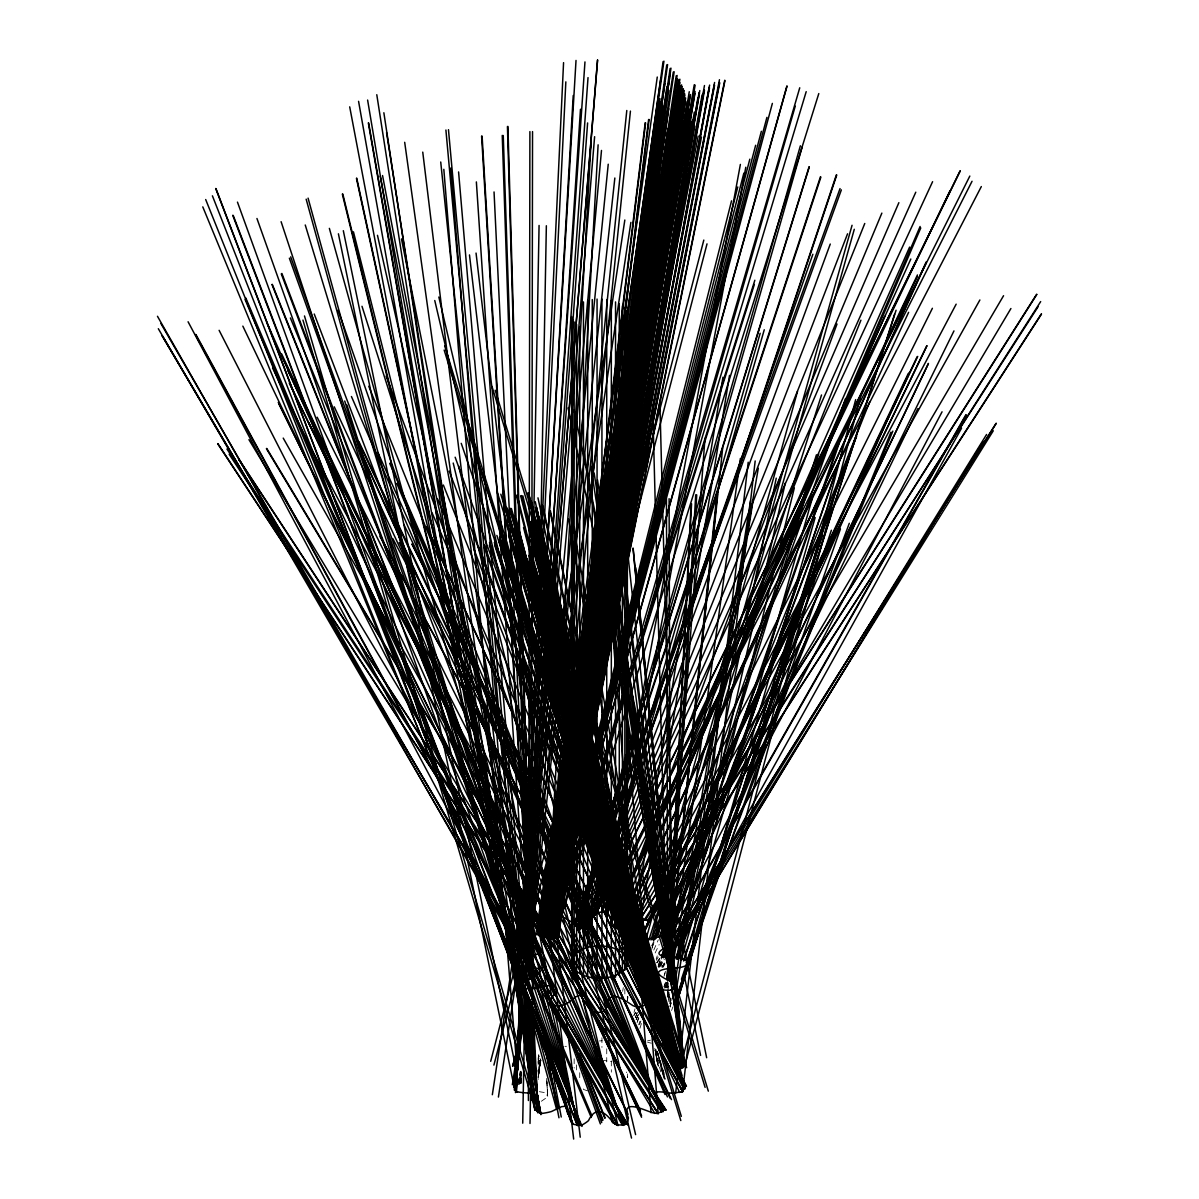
<?xml version="1.0" encoding="UTF-8"?>
<svg xmlns="http://www.w3.org/2000/svg" width="1199" height="1199" viewBox="0 0 1199 1199"><rect width="100%" height="100%" fill="white"/><g stroke="black" fill="none" stroke-linecap="round" stroke-linejoin="round"><path stroke-width="0.75" stroke-dasharray="5 3.75" d="M627.362 1073.959L627.362 1077.631A27.967 16.142 0 0 0 627.362 1074.814L626.507 1072.041M538.396 1076.777L540.719 1058.987L538.081 1077.781M666.749 987.406L667.034 981.801L666.449 987.481M667.214 987.287L667.498 981.696M667.303 987.242L667.633 981.636M667.768 996.654L667.993 992.922M668.098 991.048L668.428 985.458M664.726 988.201L665.28 980.737M665.94 987.436L666.524 981.846M666.03 988.081L666.629 982.506M538.321 1077.197L540.569 1060.081M538.261 1076.747L540.674 1058.987M667.378 988.141L668.143 982.581M538.396 1075.668L540.389 1060.426M518.523 1082.652L519.317 1077.092M538.066 1061.729L539.13 1054.326M538.096 1065.177L539.415 1055.914M518.672 1081.798L519.212 1078.096M519.497 1076.237L520.306 1070.677M519.317 1083.237L520.966 1072.131M518.268 1084.51L520.831 1083.296L521.655 1077.736M520.231 1082.847L521.61 1073.585M521.7 1082.937L520.831 1083.296L521.67 1077.736M538.111 1071.381L539.79 1060.276M538.171 1058.237L538.726 1054.535M538.021 1063.393L539.145 1055.989M538.036 1059.556L538.606 1055.869M538.156 1062.869L539.295 1055.48M520.741 1083.177L521.61 1077.631M519.692 1083.311L521.46 1072.236M520.591 1082.922L521.49 1077.391M518.478 1083.356L520.276 1072.281M622.686 991.288L623.285 987.586M627.452 1000.491L628.051 996.804M519.407 1082.937L521.235 1071.861M667.184 997.403L668.143 991.873M520.126 1077.826L521.19 1072.311M668.293 997.553L669.432 992.068M668.457 999.396L670.106 992.098M546.864 1082.008L547.598 1096.92L541.139 1101.416M668.532 1001.345L669.866 995.904M634.001 1012.436L635.005 1008.839M651.716 949.428L654.249 940.421M669.567 1001.465L670.586 997.868L670.481 1007.085M639.951 1028.277L641.6 1022.912M658.641 967.533L661.398 958.601M660.934 966.769L663.137 959.635M669.671 1003.323L671.395 997.988M670.031 1003.503L671.17 999.951M656.213 958.975L657.247 955.858M664.231 974.907L665.445 971.355M663.931 976.436L665.145 972.899M638.677 1024.83L639.891 1021.293M658.716 966.469L661.144 959.395M639.637 1024.62L640.851 1021.083M659.66 966.259L662.088 959.17M671.59 1010.487L672.834 1006.965M637.119 1012.885L635.305 1017.846L637.239 1012.57M670.091 1006.261L671.275 1003.008M635.455 1017.277L636.684 1013.979M669.851 1006.321L671.155 1002.664M637.298 1021.008L638.602 1017.501M658.266 964.985L660.229 959.725M637.119 1022.657L639.082 1017.396M658.086 966.634L660.709 959.62M652.136 947.36L654.894 940.406M663.871 986.777L666 981.576M665.055 987.451L667.184 982.251M653.77 950.103L658.296 939.821M636.144 1019.525L638.393 1014.459L636.234 1019.285M636.384 1018.985L638.647 1013.919M655.134 952.98L659.195 944.542M651.552 945.936L654.129 940.69M661.968 967.308L663.557 964.401M663.047 966.169L664.86 962.902M662.702 966.139L664.321 963.232L662.537 966.379M663.856 964.071L662.208 966.994L664.081 963.576M656.348 960.264L658.191 957.012M633.746 1015.403L635.695 1012.196M662.942 967.458L664.89 964.266M633.971 1015.433L635.92 1012.241M657.247 962.722L659.87 958.451M658.611 966.199L662.552 959.829M659.405 967.188L664.351 959.245M656.767 962.737L659.75 958.001L656.887 962.857M662.373 1073.285L664.096 1072.505M655.703 1052.257L656.512 1051.898M602.198 1040.762L599.5 1040.942M564.909 1046.367L566.453 1046.292M541.408 1060.755L538.321 1060.665M659.69 1060.755L656.497 1060.62M539.31 1091.689L544.96 1092.604L547.778 1096.201M601.943 1060.141L611.325 1061.595M647.685 1042.336L651.297 1043.175M587.675 1090.85L583.463 1089.456L583.463 1085.709M657.592 1051.943L665.115 1078.935M657.037 1051.463L664.066 1076.657M656.902 1051.628L664.351 1078.71M655.913 1049.32L663.377 1076.387M655.089 1050.159L661.249 1073.705M660.634 1061.729L663.841 1074.409M657.187 1051.253L663.152 1074.799M663.901 1073.854L662.118 1066.585L665.1 1079.37M659.18 1057.878L663.212 1074.244M663.557 1071.876L665.31 1079.145M659.135 1057.248L664.306 1079.085M661.638 1066.765L663.332 1074.049M657.696 1052.437L662.762 1074.304M656.557 1059.107L658.206 1066.346M658.206 1066.241L656.482 1058.537L657.322 1062.179M654.984 1050.144L656.213 1055.63M656.632 1057.443L658.281 1064.757M655.658 1054.326L657.726 1063.453M655.823 1053.741L658.206 1065.252M654.789 1048.256L658.731 1066.121M546.639 1078.471L547.658 1095.301L546.774 1079.37M537.991 1069.988L538.561 1079.325M667.768 982.251L668.158 997.208M667.768 980.902L667.813 995.859M627.422 996.939L627.437 1000.566M627.362 996.279L627.362 1000.026M624.844 988.995L624.844 994.6M611.325 1060.935L611.325 1072.161M606.739 1048.81L606.739 1061.894M601.943 1037.705L601.943 1047.431M579.731 1072.685L579.731 1078.291M576.599 1064.922L576.599 1072.401M574.156 1058.732L574.156 1068.084M647.505 1040.942A36.18 20.893 0 0 1 650.457 1040.192M540.629 1059.601L538.396 1076.222L540.689 1059.541M520.951 1071.112L519.107 1084.076L520.98 1071.112M521.58 1072.565L519.961 1083.686L521.61 1072.565M656.917 1056.364L656.917 1056.364"/><path stroke-width="1.5" d="M528.399 1100.517L528.444 1064.967M528.624 956.487L529.898 131.59M531.037 1100.517L531.067 1081.813M531.262 956.487L532.536 131.59M522.719 1123.178L539.07 225.457M530.003 1123.463L546.354 225.757M519.796 1007.894L516.364 1091.63L517.503 1091.854A44.678 25.793 0 0 0 524.158 1092.739A36.195 20.893 0 0 0 527.38 1092.918L532.536 1092.814M521.94 955.573L522.659 938.128L528.264 933.886A44.678 25.793 0 0 1 535.084 934.111C544.541 936.704 569.255 942.384 554.163 925.628A36.195 20.893 0 0 1 553.713 923.785A44.678 25.793 0 0 1 553.608 919.843L562.211 917.1A46.356 26.768 0 0 1 566.138 918.509C575.055 924.399 590.627 936.344 591.796 917.43A36.18 20.893 0 0 1 592.995 915.691A44.678 25.793 0 0 1 596.323 912.244L606.139 912.364A47.091 27.187 0 0 1 607.293 913.533A43.074 24.864 0 0 1 609.227 915.886L611.235 919.978L611.28 925.208L614.907 927.861L622.836 927.666L631.483 921.177A36.18 20.893 0 0 1 634.031 920.038L634.93 919.663A45.532 26.288 0 0 1 639.891 917.999L648.299 920.937A46.386 26.783 0 0 1 648.239 922.945A42.13 24.325 0 0 1 647.91 924.879C633.642 942.099 648.959 939.731 662.597 935.894A36.195 20.893 0 0 1 665.805 935.625A44.678 25.793 0 0 1 672.639 935.565L677.945 939.926L667.783 957.267M515.45 1092.604L519.811 999.142M521.82 956.158L563.56 62.648M520.351 1007.25L516.364 1091.63L514.146 1086.879L338.403 233.805M522.974 957.042L565.838 81.862M667.214 978.069L691.089 503.865M667.588 979.823L691.568 503.745M546.594 936.119L590.972 143.925M554.792 918.329L598.121 144.824M516.08 1091.12L520.906 1007.055M523.798 956.622L573.227 95.53M667.738 979.778L695.72 494.797M668.742 979.868L696.724 494.887M515.21 1089.411L519.737 1012.84M524.158 938.143L576.015 60.445M515.93 1090.85L520.966 1014.339M524.772 956.487L580.481 109.229M514.296 1090.086L519.811 1009.858M524.802 937.078L584.962 61.928M526.661 935.999L588.02 77.62M667.049 956.502L704.952 438.324M515.795 1090.595L521.34 1015.868M525.776 956.098L587.615 122.942M519.811 1017.936L514.206 1087.013L519.767 1017.801M526.436 935.64L597.537 59.95M526.481 935.775L597.582 60.085M515.66 1090.326L521.85 1015.673M526.796 955.963L594.614 136.686M514.146 1086.879L519.722 1020.829M515.54 1090.071L522.179 1017.351M527.815 955.828L601.493 150.445M515.405 1089.801L522.135 1022.762M528.849 955.708L608.238 164.218M542.053 935.505L626.792 110.503M545.71 936.104L630.434 111.102M666.899 978.129L716.897 494.153M667.214 980.033L717.407 494.198M669.162 958.301L722.637 448.366M676.806 999.142L686.607 965.54L686.787 960.744L685.798 960.219A44.678 25.793 0 0 0 679.818 958.301A36.21 20.908 0 0 0 676.821 957.611C651.447 956.652 655.313 951.571 674.947 942.804A46.356 26.768 0 0 0 677.375 940.526L677.945 939.926M523.184 938.742L522.764 938.008L523.184 938.742A44.678 25.793 0 0 0 526.691 942.129A36.18 20.893 0 0 0 528.684 943.598C556.711 954.539 529.988 955.213 517.473 956.967A46.356 26.768 0 0 0 513.412 958.226L512.393 958.586L512.213 963.516L540.839 1113.571L542.008 1113.421A44.678 25.793 0 0 0 548.557 1112.267A36.18 20.893 0 0 0 551.495 1111.503L561.627 1106.662L566.453 1106.152M686.637 965.255L685.588 965.899A47.106 27.187 0 0 1 683.55 966.574A43.074 24.864 0 0 1 679.488 967.683C661.054 968.462 646.98 971.46 672.309 981.996A44.678 25.793 0 0 1 675.816 985.383L682.111 1054.58M515.285 1089.531L522.389 1024.426M529.913 955.603L614.847 178.022M675.681 1092.918L748.206 462.244M653.32 1093.053C660.829 1089.621 669.087 1094.837 677.03 1092.514A46.341 26.753 0 0 0 681.497 1091.839L682.636 1091.63L755.175 460.956M537.752 1111.878L535.069 1109.42A45.547 26.288 0 0 1 535.339 1108.745M675.517 1070.182L680.732 1067.949A46.356 26.768 0 0 0 684.044 1066.076L684.854 1065.566L671.935 990.224L670.736 990.239A44.693 25.808 0 0 1 663.916 990.014A36.18 20.893 0 0 1 660.739 989.685C651.012 985.383 630.944 984.184 644.837 998.497A36.18 20.893 0 0 1 645.287 1000.341A44.678 25.793 0 0 1 645.392 1004.282L684.854 1086.879L682.636 1091.63L380.188 536.717M545.695 936.764L645.212 122.673M645.617 122.853L546.085 936.944L660.544 102.559M548.153 937.558L648.614 119.525M649.109 119.48L548.662 937.528L553.683 919.153M556.411 937.993L661.099 132.04M556.546 938.907L663.751 128.008M552.364 937.558L662.492 123.107M553.309 937.348L663.437 122.898M659.09 99.007L544.975 937.063L661.878 105.572M545.905 936.794L660.02 98.753M661.473 102.32L546.999 936.584L661.743 106.261M550.611 937.918L662.477 120.23M662.253 121.848L551.465 937.783L663.467 120.125M552.424 937.633L663.212 121.684M557.28 937.738L667.993 128.503M557.415 937.213L667.993 129.072M547.808 938.277L662.702 106.052M547.883 938.337L662.702 110.248M548.842 938.188L663.676 110.098M553.324 938.098L667.139 111.672M671.725 956.652L740.412 458.363M537.722 934.201L657.262 77.036M543.881 937.303L660.454 102.02M551.84 937.603L667.948 108.465M552.649 937.903L668.742 108.749M557.685 936.194L669.477 133.314M557.76 936.599L669.537 133.718M539.25 936.254L663.092 61.569M540.105 935.834L663.946 61.149M546.025 936.509L662.972 109.289M538.98 934.036L660.619 80.228M555.856 937.633L670.586 137.495M556.426 937.378L671.14 137.241M540.584 935.849L666.734 64.986M541.438 935.445L667.588 64.581M540.09 935.46L664.816 83.345M541.259 935.07L666.884 86.823M541.888 935.475L670.121 68.508M542.742 935.1L670.975 68.133M552.184 938.277L675.472 102.784M542.128 936.569L668.802 90.345M543.162 935.145L673.283 72.12M543.761 936.629L674.168 71.76M555.766 938.188L676.191 134.483M558.449 936.284L682.681 110.893M492.339 1094.717L624.829 220.031M498.409 1097.07L630.899 222.385M538.831 934.815L669.911 74.803M680.552 101.765L553.024 938.877L694.176 126.045M556.336 937.933L677.615 134.708M678.319 134.333L557.025 937.543L681.916 135.232M544.151 936.674L676.236 75.792M545.02 936.329L677.12 75.447M680.268 98.693L551.705 938.457L719.49 82.416M545.38 936.389L678.994 79.554M545.98 937.918L679.893 79.224M553.923 937.933L684.539 100.341M555.002 938.892L685.603 101.286M557.715 937.153L682.606 134.843M512.333 1084.75L517.249 1053.322M517.818 1049.62L518.687 1044.074M535.743 934.95L669.507 78.699M543.836 935.22L677.54 78.879M674.467 986.252L750.544 500.627M676.161 991.423L753.107 500.253M543.177 935.52L678.844 82.012M544.751 936.764L679.983 82.671M684.809 95.081L551.27 938.367L724.751 80.228M552.514 939.087L685.633 97.943M544.061 937.048L680.957 85.803M545.92 936.494L682.231 86.538M545.245 936.494L682.905 89.655M547.089 936.254L684.269 90.51M553.428 937.918L689.905 96.729M542.592 935.7L681.602 84.889M546.369 936.239L684.644 93.627M550.866 938.277L689.26 91.738M552.065 939.042L690.399 94.556M634.436 919.363L722.952 377.22M640.701 919.363L729.517 375.377M543.791 935.1L683.37 88.696M557.22 936.989L691.763 121.983M557.7 937.498L692.243 122.493M556.321 938.622L692.393 120.05M557.175 937.258L692.947 120.544M546.789 936.134L687.582 100.641M688.511 104.883L547.568 937.498L749.825 159.182M549.367 938.128L687.627 121.818M550.281 938.247L688.541 121.938M551.075 938.562L688.915 119.016M551.645 938.982L695.09 91.409M552.904 938.158L694.895 93.537M548.348 938.802L689.14 109.424M549.277 938.847L689.335 114.505M553.204 937.948L694.326 112.181M553.324 938.922L699.092 92.623M553.998 937.633L699.452 93.177M674.168 956.847L758.293 468.299M551.36 938.053L697.908 97.763M552.469 938.113L699.796 90.569M553.608 939.012L694.686 126.075M544.211 936.434L694.266 84.769M545.095 936.794L695.15 85.129M552.844 938.892L704.158 89.835M553.488 937.618L704.472 90.405M550.97 937.963L702.119 94.871M550.866 938.817L704.472 85.534M552.409 938.862L709.208 87.227M553.024 937.603L709.493 87.797M602.453 911.09L740.383 164.413M607.518 915.766L745.793 167.246M551.72 937.738L709.628 85.084M552.035 938.562L714.334 84.739M552.634 937.303L714.574 85.324M551.345 937.663L714.589 82.476M543.806 937.108L698.193 136.087M547.403 936.359L701.43 137.181M551 937.558L719.46 79.719M551.855 939.087L719.715 83.016M551.45 939.012L724.93 80.828M676.266 959.155L776.248 478.161M677.54 959.26L785.27 483.077M679.204 957.806L794.308 487.993M546.939 936.314L731.54 200.833M517.219 1054.625L514.146 1065.566L514.956 1066.076A44.678 25.793 0 0 0 515.78 1066.57M547.209 936.644L737.775 186.969M515.27 1062.164L517.593 1053.112M547.388 937.213L743.86 173.091M490.691 1061.31L514.206 970.665L514.941 975.806M517.503 957.971L703.813 240.085M493.898 1065.102L516.005 979.898M522.12 956.322L707.02 243.877M514.686 1064.232L517.503 1053.381M514.566 1064.502L517.413 1053.651M547.793 937.843L755.655 145.259M679.938 1068.699L855.681 399.612M684.089 1063.708L684.854 1065.566L860.597 396.479M514.461 1064.772L517.339 1053.921L514.146 1065.566M547.958 938.143L761.365 131.335M514.356 1065.042L517.249 1054.191M548.093 938.442L766.925 117.367M514.251 1065.297L517.159 1054.461L515.03 1063.438L517.189 1056.124M548.213 938.742L772.366 103.399M646.051 939.162L797.515 391.384M512.543 1066.136L518.582 1044.524M548.333 938.247L786.844 86.178M512.737 1066.076L518.792 1044.449M548.543 938.173L787.054 86.103M651.012 940.001L852.054 225.277M654.759 938.622L854.288 229.294M681.302 960.099L812.442 497.75M577.259 927.247L800.377 145.798M579.102 928.341L802.206 146.892M676.865 999.322L815.155 517.548M590.253 924.429L760.166 333.277M596.398 913.743L764.258 329.77M560.383 918.059L795.267 106.126M557.025 919.588L799.748 87.782M513.697 1063.633L518.553 1047.491M557.415 918.374L806.193 91.664M574.876 925.478L809.115 166.676M575.055 925.763L809.31 166.946M661.953 956.817L816.444 454.781M663.691 957.836L818.737 454.016M561.012 917.909L818.797 93.567M822.049 535.488L676.821 1001.225L677.405 1006.755M676.985 1001.315L822.214 535.593M518.178 1031.889L519.871 1026.539M547.418 939.057L754.845 280.251M517.683 1036.101L519.931 1028.967M548.602 937.903L754.336 284.463M648.839 940.106L821.525 394.981M676.776 1001.839L894.529 314.348M676.626 1003.068L896.073 310.226M683.49 960.654L830.337 507.267M683.85 960.834L830.682 507.462M574.831 923.859L820.491 176.658M575.205 924.414L820.85 177.197M584.827 927.921L836.377 174.814M585.232 928.101L836.782 174.994M681.437 979.268L831.387 530.243M670.271 957.177L842.253 452.143M670.571 956.952L842.567 451.903M661.758 957.626L838.416 442.956M662.702 957.401L839.36 442.731M577.034 927.651L812.862 254.263M676.536 996.384L840.424 528.954M652.211 939.252L845.565 398.488M573.976 924.324L840.034 188.573M575.295 925.643L841.353 189.892M578.413 928.626L830.263 244.056M613.483 927.591L837.007 324.015M686.173 962.422L849.297 523.304M645.122 1005.047L645.407 1004.297M302.942 320.073L535.069 1109.42M661.548 956.232L856.191 436.271M661.368 957.881L856.671 436.166M579.806 929.315L847.558 233.79M655.598 938.667L869.635 401.935M581.74 928.491L864.764 223.479M615.791 928.835L860.912 320.193M675.921 957.312L890.932 432.18M677.12 957.986L892.82 431.115M582.924 929.375L881.865 213.107M618.294 928.086L920.128 226.461M619.673 927.846L920.772 227.945M584.782 928.506L898.875 202.676M618.744 928.311L884.772 316.296M610.741 923.62L909.621 247.084M659.795 936.389L893.75 405.307M585.966 929.105L915.781 192.2M610.861 923.245L910.82 259.014M622.011 928.7L926.183 261.996M622.206 928.97L926.377 262.266M587.765 928.221L589.338 924.819M592.471 918.014L932.597 181.678M621.711 927.786L908.617 312.325M611.16 921.731L917.43 274.961M611.145 923.26L917.43 276.489M908.302 373.444L641.375 936.794L927.022 345.717M641.915 937.168L909.636 372.125M595.438 914.942L596.982 911.675M640.925 937.783L917.085 356.867M641.555 937.333L917.73 356.403M604.671 912.514L950.058 190.641M653.335 939.791L928.446 363.417M653.26 940.091L928.371 363.717M515.285 1062.914L516.214 1061.07M662.462 937.798L917.879 408.604M641.09 936.899L926.707 345.941M595.468 914.777L960.039 170.932M595.708 914.777L960.279 170.932M654.954 938.997L953.969 330.909M554.058 1007.58L577.363 1124.992L581.935 1125.037A45.532 26.288 0 0 0 585.891 1122.639L586.581 1122.144A36.165 20.878 0 0 0 588.484 1120.63C596.008 1105.013 605.54 1112.252 613.109 1122.639A45.532 26.288 0 0 0 617.065 1125.037L622.101 1124.917M624.664 927.262L932.402 308.278M602.093 911.645L969.826 176.058M601.284 912.079L972.044 181.274M605.93 912.709L981.322 186.564M666.794 935.864L942.054 411.812M629.235 923.635L956.158 304.171M667.573 957.986L961.538 428.178M552.724 1004.627L558.03 1006.426L626.193 1124.227L626.552 1123.568A45.532 26.288 0 0 0 627.916 1120.346L628.081 1119.716A36.195 20.893 0 0 0 628.411 1117.858C620.512 1097.954 643.473 1109.989 652.541 1112.702A46.356 26.768 0 0 0 656.992 1113.421L661.249 1111.878L663.931 1109.42A44.678 25.793 0 0 0 661.923 1105.643A36.18 20.893 0 0 0 660.604 1103.934L660.109 1103.395M632.907 921.956L979.883 299.975M669.761 935.79L965.794 414.899M670.226 935.849L966.259 414.959M553.593 919.843L554.088 919.004M636.759 920.053L1003.563 295.703M647.82 920.173L1010.922 308.518M668.772 957.866L983.06 441.727M668.997 957.911L983.285 441.757M675.307 939.132L986.597 434.473M676.206 940.211L993.297 430.756M673.688 935.849L996.099 423.307M672.819 937.543L996.219 423.427M233.206 215.4L581.05 1125.501L525.162 988.516L521.16 984.334L521.625 983.6A46.356 26.768 0 0 1 524.053 981.322C543.207 972.734 547.958 967.473 522.179 966.514A36.18 20.893 0 0 1 519.182 965.809A44.678 25.793 0 0 1 513.217 963.891L512.213 963.516M640.371 918.644L1036.64 294.325M640.566 918.704L1036.85 294.399M645.257 920.247L1040.672 301.593M644.313 919.858L1038.079 306.749M646.741 924.909L1041.287 314.033M646.965 924.879L1041.526 314.003M570.544 1116.659L571.294 1120.99A46.356 26.768 0 0 0 572.448 1123.568L572.807 1124.227L521.625 983.6M673.239 989.07L676.341 985.998M672.984 989.31L672.204 989.984M672.069 990.104L670.736 990.239L673.988 988.381M597.746 1012.466L602.677 1011.881A44.678 25.793 0 0 0 606.005 1008.434A36.21 20.908 0 0 0 607.219 1006.695C608.373 987.781 623.945 999.726 632.862 1005.616A46.356 26.768 0 0 0 636.789 1007.025L638.273 1007.235M684.044 1066.076L684.794 1065.431M526.361 988.561L525.042 988.396L526.361 988.561A44.678 25.793 0 0 0 533.195 988.501A36.18 20.878 0 0 0 536.403 988.246C546.399 984.124 566.528 983.54 551.675 997.418A36.18 20.893 0 0 0 551.09 999.247L550.955 999.891A45.532 26.288 0 0 0 550.701 1003.188L617.95 1125.501L458.618 465.886M512.363 958.87L513.412 958.226M670.736 990.239L673.853 988.486M596.323 912.244L597.462 911.66M601.538 1012.466L602.677 1011.881M580.811 1125.471L581.935 1125.037M685.588 965.899L686.607 965.54M644.912 1005.122L639.966 1006.74M639.547 1006.86L638.617 1007.13M558.03 1006.426L559.109 1006.126A44.678 25.793 0 0 0 564.984 1004.103C571.848 1002.379 575.31 993.102 583.433 996.099C590.942 996.954 585.367 1005.242 590.208 1008.839A45.547 26.288 0 0 0 592.861 1011.761L658.161 1113.571L608.043 486.359M681.497 1091.854L682.711 1091.51L380.263 536.597M526.676 934.246L528.264 933.886M658.746 1034.377C666.689 1037.63 682.426 1023.631 667.348 1023.511M639.891 917.999L641.18 917.76M557.82 1006.366L559.109 1006.126M361.993 306.285L622.551 1124.857L625.743 1124.302L195.437 334.581M622.326 1124.887L158.328 328.706M654.069 1022.357L666.869 1023.481M533.525 1016.692L538.096 1112.072L542.008 1113.421M662.717 1043.415L668.203 1042.665L662.702 1043.31M597.267 1012.466L594.434 1012.391M656.992 1113.421L658.326 1113.481L217.858 443.63M672.639 935.565L673.958 935.73M577.124 1124.962L205.688 199.529M576.899 1124.917L573.257 1124.302M560.937 916.83L562.211 917.1M636.789 1007.025L638.063 1007.295M516.289 1091.51L517.503 1091.854M552.319 1004.492L551.525 1004.192M550.926 1003.953L550.701 1003.188M617.065 1125.037L618.189 1125.471L157.474 316.281M685.798 960.219L686.787 960.744M512.213 963.382L513.217 963.906L513.682 967.563M540.674 1113.481L368.663 123.017M537.916 1111.968L358.576 101.345M534.979 1110.184L376.786 94.706M605.27 911.765L606.139 912.364M592.861 1011.776L593.73 1012.361M684.794 1087.013L426.724 526.631M514.206 1065.431L514.956 1066.076M572.448 1123.568L573.032 1124.272L215.94 188.573M646.786 1005.736L648.779 1009.003L646.816 1005.826M238.961 459.367L666.074 1110.064M238.721 459.367L665.85 1110.064M226.956 449.026L662.897 1111.893M229.174 454.241L661.413 1111.773M217.693 443.735L658.161 1113.571M602.018 1012.451L664.186 1110.094L266.733 448.426M248.942 439.643L654.849 1113.451M266.403 448.621L663.871 1110.289L663.931 1109.42M162.36 335.96L627.856 1124.752M162.15 335.9L627.647 1124.677M160.921 323.55L623.525 1125.411M283.219 438.1L663.542 1110.499M195.902 334.506L626.193 1124.227M392.807 538.636L685.303 1088.812M300.125 427.608L663.227 1110.694M188.078 321.767L615.192 1124.437M637.853 1007.355L682.636 1091.63M399.252 542.503L683.91 1089.142M308.623 422.393L663.062 1110.799M219.117 330.325L625.293 1124.392M412.156 544.121L686.457 1086.309M411.946 544.196L686.263 1086.384M317.135 417.192L662.897 1110.888M278.243 402.354L627.407 1112.822M278.887 403.823L628.051 1114.306M403.718 524.173L679.668 1092.484M289.454 382.931L588.454 1002.889M595.768 1018.041L640.446 1110.709M289.379 383.215L588.379 1003.173L288.33 370.716M640.371 1110.993L589.998 1006.546L640.551 1113.197M242.842 326.128L624.829 1124.467M272.623 368.033L627.422 1113.197M358.966 441.727L671.485 1099.633M357.647 440.393L670.166 1098.314M288.18 371.3L640.401 1113.781M281.57 353.81L589.578 1005.691M591.182 1009.078L641.57 1115.744M281.57 355.339L641.57 1117.273M334.251 406.821L662.567 1111.098M426.634 526.901L684.749 1087.148M362.623 455.485L646.426 1079.774M362.218 455.305L645.242 1077.901M378.135 453.087L667.453 1096.935M266.598 322.006L624.379 1124.542M432.075 512.917L684.644 1087.418M389.69 463.354L665.01 1094.537M351.442 396.509L662.238 1111.293M245.765 297.922L591.976 1115.984M245.031 299.39L591.242 1117.453M437.635 498.964L684.539 1087.688M398.638 484.501L653.59 1092.334M396.809 483.407L648.134 1082.592M290.383 317.96L623.93 1124.632M202.781 206.872L582.04 1126.431M368.752 386.243L661.908 1111.488M443.345 485.025L684.434 1087.943M272.293 284.343L555.182 992.877M580.151 1055.39L605.105 1117.903M271.978 284.568L554.867 993.102M579.132 1053.876L604.791 1118.127M212.403 195.812L577.693 1125.756M449.175 471.117L684.314 1088.212M314.228 314.003L623.465 1124.707M232.741 215.34L580.586 1125.441M215.715 188.528L572.807 1124.227L346.946 405.022M474.07 549.457L657.187 1031.11M281.9 273.447L555.257 994.151M574.501 1044.884L603.037 1120.091M281.27 273.897L554.627 994.6M571.878 1040.088L602.408 1120.555M386.138 376.036L661.578 1111.683M479.54 550.566L655.883 1028.053M479.285 547.284L655.973 1028.862M455.14 457.209L684.209 1088.482M237.462 202.121L571.338 1122.504M290.698 256.856L555.557 994.151M571.998 1039.893L601.703 1122.609M289.364 258.175L553.593 993.701M568.131 1034.182L600.369 1123.928M484.411 547.808L654.774 1025.789M256.946 218.488L580.121 1125.381M484.426 544.96L654.534 1026.044M338.088 310.106L623.015 1124.782M461.225 443.33L684.089 1088.737M489.372 545.2L652.451 1019.974M489.507 542.503L652.106 1020.274M494.528 544.766L654.639 1025.849M494.318 542.518L652.046 1019.66L503.91 538.891M281.106 221.695L579.657 1125.321M467.46 429.467L683.97 1089.007M494.528 539.895L649.768 1014.489M504.734 545.53L670.136 1058.372M503.85 545.155L667.528 1052.662M496.866 535.428L654.369 1024.92M499.234 541.873L652.421 1020.004M499.204 539.73L649.843 1013.829L523.528 527.515M499.908 537.677L649.558 1014.579M499.548 537.122L645.272 1001.525L520.681 495.966M344.713 401.006L570.574 1120.211M517.398 545.395L680.522 1069.103M500.807 494.198L682.111 1075.713M497.555 493.119L678.874 1074.634M515.645 541.588L679.593 1069.508M501.077 532.536L654.429 1026.209M444.664 345.822L681.317 1116.344M444.155 350.033L680.822 1120.555M529.493 551.6L686.667 1067.695M531.262 562.99L684.974 1066.84M524.817 555.692L681.092 1068.309M522.434 552.005L680.208 1068.729M520.156 548.288L679.308 1069.133M518.043 544.496L678.409 1069.523M516.095 540.629L677.495 1069.883M511.418 529.658L676.776 1070.617M504.105 536.762L647.73 1007.954L518.448 528.534M305.25 224.992L579.192 1125.261M495.187 390.215L708.324 1091.15M491.98 386.423L674.123 985.428L618.519 521.07M675.741 990.794L705.102 1087.358M521.46 551.405L678.259 1069.268M519.032 547.628L677.375 1069.643M516.769 543.761L676.476 1069.988L521.88 554.852M514.356 536.672L676.581 1070.242M510.489 525.402L675.262 1069.163M514.731 539.79L675.037 1068.519M500.388 521.085L649.813 1013.799M648.074 920.173L648.299 920.937M524.083 555.107L679.144 1068.894L531.412 565.703M520.006 550.746L676.416 1069.868M519.107 551.075L674.992 1068.399M511.553 528.339L672.579 1063.708L537.107 524.727M529.089 555.497L682.995 1067.829M529.808 562.376L680.867 1068.054M526.886 558.764L680.013 1068.489M522.764 554.508L677.3 1069.523L524.847 558.539M509.86 520.876L671.62 1060.515M532.686 566.003L681.751 1067.62M525.717 558.179L678.169 1069.148L528.025 562.166M510.549 523.813L670.031 1058.612M528.879 561.791L679.039 1068.774M509.74 538.561L653.185 1021.953M508.601 535.743L649.978 1014.024L504.824 504.254M532.281 565.299L679.893 1068.369L535.069 569.15M509.89 518.732L667.528 1053.501M304.486 315.951L534.244 1098.779M504.674 518.118L648.344 1009.933L513.367 532.356M509.095 533.57L647.355 1007.685M535.908 568.731L680.732 1067.949M511.373 508.481L669.072 1055.974M510.459 508.346L667.633 1054.056M510.085 511.269L664.576 1046.622M514.191 535.204L652.166 1019.645M504.314 504.224L648.419 1010.457M534.184 546.954L680.597 1068.804M532.101 543.477L679.683 1069.208M530.198 539.94L678.769 1069.598M514.461 529.958L645.916 1003.818L517.084 495.067M513.397 528.999L642.844 995.665M506.607 510.249L641.54 994.361M506.053 509.755L640.985 993.866L507.237 508.316M329.365 228.365L578.742 1125.187M538.381 550.071L681.392 1068.399M506.757 507.806L640.506 993.357M308.068 198.12L523.768 982.041M531.217 1009.138L558.554 1108.476M306.165 199.184L556.651 1109.54M541.738 553.264L682.231 1067.964M518.732 531.592L650.727 1015.748L531.067 521.835M516.319 519.407L640.401 994.001M538.546 528.279L674.827 1068.879M516.394 495.457L644.807 1002.379M353.435 231.797L578.278 1125.127M536.028 521.01L670.241 1058.552M539.91 531.292L670.556 1058.058M538.456 527.74L669.192 1056.499L538.98 531.547M537.527 527.965L666.914 1051.268L537.257 524.038M536.298 524.233L665.085 1047.821L572.208 519.796M522.809 495.816L649.633 1013.575M521.385 495.577L647.775 1008.389M342.809 194.013L534.394 975.761M563.8 1095.751L568.266 1113.931M342.329 194.118L533.93 975.881M563.335 1095.856L567.786 1114.051M536.298 520.036L665.13 1047.806M535.324 520.201L663.272 1044.329M530.258 521.55L648.599 1010.113M453.207 463.054L612.539 1122.669M532.656 518.912L649.618 1013.859M531.861 518.627L647.535 1008.104M438.834 297.022L635.605 1134.599M434.757 300.514L631.528 1138.091M536.523 510.07L659.81 1037.12M535.533 510.174L657.966 1033.583M542.607 505.588L670.346 1058.807M541.813 505.229L669.132 1056.619M536.762 508.451L658.086 1033.583M535.788 508.601L655.853 1028.277L536.508 507.192M528.414 492.804L648.524 1010.277M527.86 493.059L647.115 1006.89M535.563 507.387L653.74 1023.047M529.463 496.566L642.454 996.504M531.142 500.702L642.634 995.38M531.007 501.227L642.499 995.904M531.007 501.782L642.499 996.459M377.475 235.319L577.813 1125.067M535.264 501.722L643.848 998.902M356.747 178.156L530.183 978.669M544.436 1044.479L558.299 1108.446M356.433 178.381L529.883 978.909M543.342 1041.047L558 1108.67M537.961 497.84L645.077 1002.574M550.386 510.774L661.863 1040.567M549.891 510.804L660.979 1038.769M343.319 230.688L516.035 1069.073M574.171 410.268L706.661 1057.728M568.101 407.9L681.077 959.994M684.074 974.667L700.591 1055.375M401.485 238.916L552.229 998.407M382.556 175.519L534.724 977.275M551.12 1063.693L561.252 1117.033M380.263 176.268L532.431 978.024M545.695 1047.911L558.959 1117.783M349.703 106.846L540.899 1114.665M568.566 519.197L659.495 1036.236M368.318 122.838L540.494 1113.391M601.418 570.214L684.854 1065.566M367.613 100.057L537.722 1112.837M584.153 452.263L670.481 981.741M680.418 1042.62L681.017 1046.307M681.617 1049.994L682.216 1053.696M682.816 1057.383L683.415 1061.07M386.558 132.549L540.149 1113.197M590.762 466.066L671.23 983.225M680.433 1042.336L681.002 1046.023L680.447 1042.186M683.31 1060.8L681.587 1049.725L682.096 1055.225M594.134 472.961L671.485 983.045M682.411 1055.12L681.572 1049.575L682.381 1054.985M682.965 1058.822L683.535 1062.524M383.86 112.751L512.558 960.159M514.236 971.265L531.667 1085.979M532.221 1089.681L535.039 1108.176M513.157 963.756L513.667 967.203M515.195 977.53L534.814 1110.094M597.507 479.855L671.74 982.865M680.462 1042.051L681.017 1045.738M682.92 1058.687L683.46 1062.389M614.038 568.356L684.704 1062.359M610.98 552.679L683.01 1067.17M604.386 493.613L672.534 984.349M679.219 1032.489L679.728 1036.191M680.507 1041.751L681.017 1045.453M681.542 1049.155L682.306 1054.715M682.816 1058.417L683.34 1062.119M404.692 142.306L539.805 1113.017M611.385 507.357L673.119 983.974M679.114 1030.331L679.833 1035.891M680.313 1039.608L682.246 1054.446M682.726 1058.147L683.205 1061.864M622.985 569.855L683.55 1061.19M422.752 152.123L523.648 982.745M525.012 993.896L539.46 1112.822M679.293 1030.016L679.953 1035.591M680.403 1039.308L681.287 1046.742M681.736 1050.459L682.171 1054.176M476.048 253.064L580.226 1137.192M469.483 254.922L573.662 1139.05M625.773 534.754L674.842 986.912M678.079 1016.677L678.484 1020.394M679.293 1027.843L680.103 1035.292M680.507 1039.008L681.317 1046.457M681.721 1050.174L682.111 1053.891M440.722 162L525.447 980.557M527.365 999.157L539.115 1112.642M635.56 567.532L683.55 1059.856M635.44 567.652L683.43 1059.976M633.162 548.423L676.116 992.098M676.836 999.561L677.555 1007.01M678.094 1012.6L678.814 1020.064M679.174 1023.796L681.347 1046.157M681.706 1049.889L682.066 1053.621M633.027 548.168L675.966 991.843M677.945 1012.346L678.859 1021.668M679.219 1025.4L680.118 1034.722M680.477 1038.439L681.197 1045.903M448.471 129.672L523.708 956.143M445.908 130.032L521.145 956.517M458.588 171.937L527.47 979.958M529.703 1006.081L538.771 1112.447M450.794 168.04L515.12 958.81M517.099 983.06L517.398 986.792M517.863 992.382L519.826 1016.632M443.825 169.329L516.214 1058.957M600.894 485.475L651.012 1112.687M476.363 181.918L529.583 979.613M531.577 1009.513L538.426 1112.252M482.103 136.146L531.172 956.053M481.593 136.101L530.677 956.008L503.25 135.502M494.048 191.96L531.652 977.425M502.246 135.412L529.658 955.918M507.911 126.435L531.951 955.603M507.432 126.539L531.487 955.708M659.93 404.827L673.883 937.663M674.078 945.142L674.423 958.226M652.646 404.543L666.554 935.505M669.102 498.709L670.406 980.917M666.449 498.694L667.768 979.043M627.362 313.733L627.362 966.364M626.507 310.976L626.507 967.323M624.844 308.323L624.844 970.291M622.401 305.88L622.401 973.468M619.269 303.737L619.269 975.057M615.537 301.923L615.537 977.245M611.325 300.514L611.325 978.654M606.739 299.555L606.739 978.354M601.943 299.061L601.943 979.733M597.057 299.061L597.057 979.733M592.261 299.555L592.261 978.354M587.675 300.514L587.675 978.654M583.463 301.923L583.463 977.245M579.731 326.563L579.731 973.573M576.599 324.404L576.599 973.288M574.156 321.976L574.156 970.845M572.493 319.324L572.493 966.334M571.638 316.551L571.638 967.308M675.921 1059.826A45.532 26.288 0 0 1 678.124 1060.081M677.195 1059.167L672.774 1061.025L677.195 1059.167M671.83 1051.373L667.288 1052.722L671.83 1051.373M668.248 1007.13L663.062 1006.65L668.248 1007.13M583.463 975.282A27.967 16.142 0 0 0 627.362 963.471A27.967 16.142 0 0 0 587.675 947.435A27.967 16.142 0 0 0 583.463 975.282"/></g></svg>
